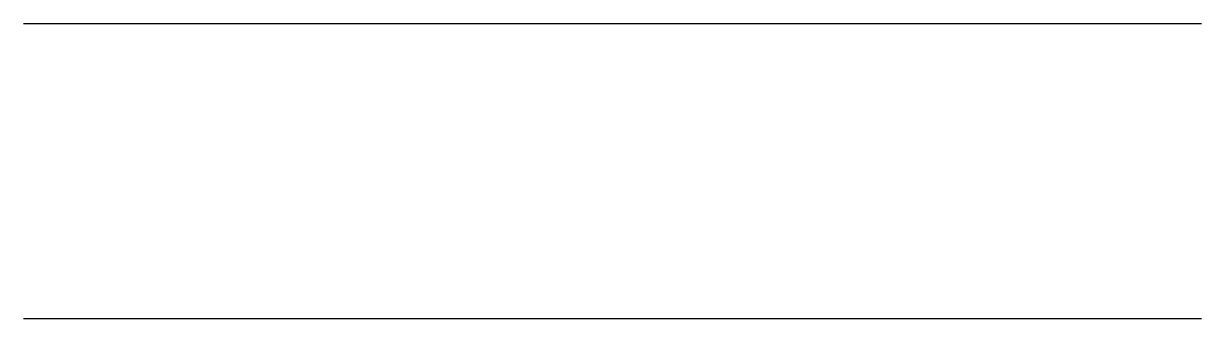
# Model space of a CAD drawing. Units: millimetres at full size, sheet at 1:100. Extents: x -15551 to 8939, y -3490 to 2633.
import ezdxf

# ---------------------------------------------------------------- set-up
doc = ezdxf.new("R2010")
doc.units = ezdxf.units.MM
doc.header["$LTSCALE"] = 100
doc.layers.add('0-0', color=7, linetype='Continuous')

msp = doc.modelspace()

# ---------------------------------------------------------------- linework, layer by layer
at = {"layer": '0-0'}
for points in [[(-15551, 2632.7), (-6367.3, 2632.7), (8938.8, 2632.7)], [(-15551, -3489.8), (-6367.3, -3489.8), (8938.8, -3489.8)]]:
    msp.add_lwpolyline(points, dxfattribs=at)

doc.saveas('drawing.dxf')
